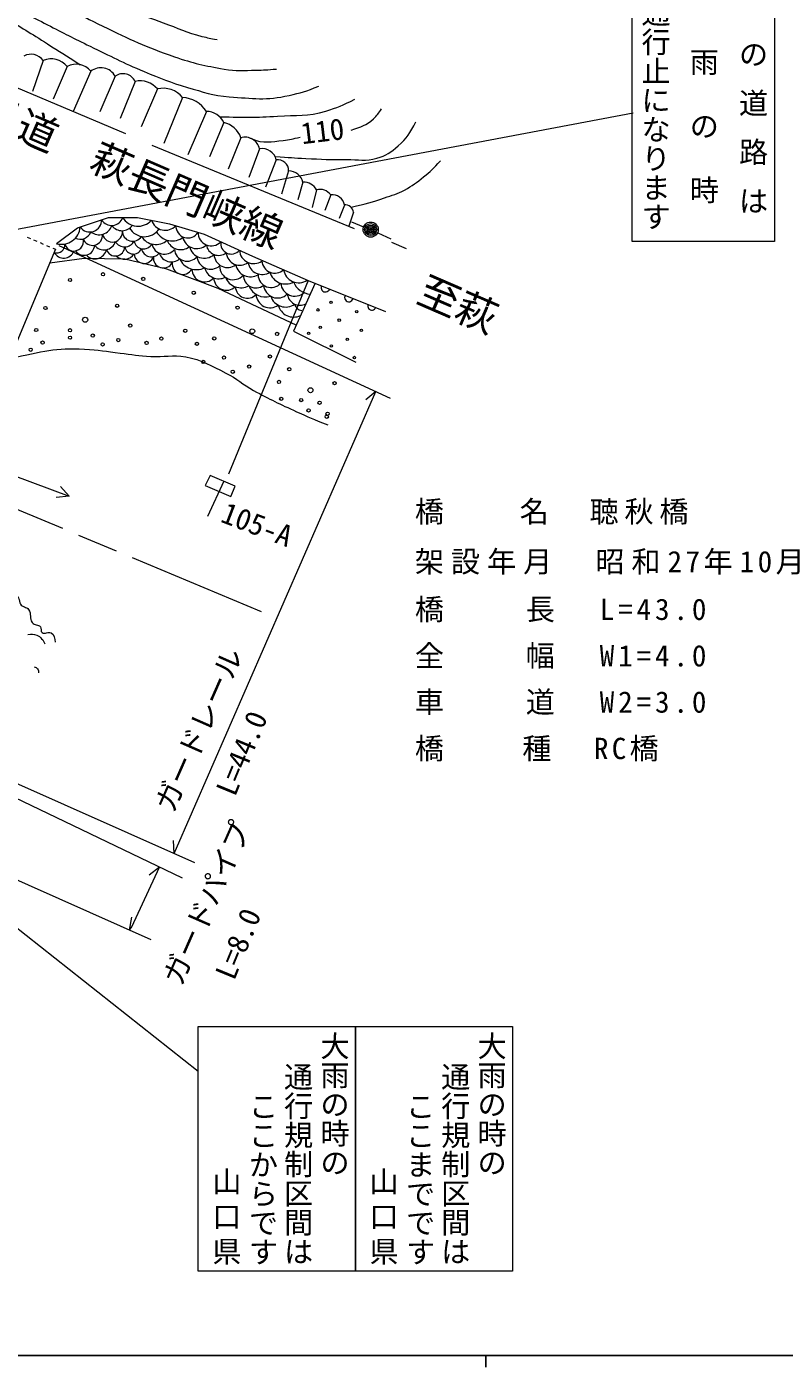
# Model space of a CAD drawing. Units: millimetres, scale not verified. Extents: x 40000 to 680000, y 20000 to 380000.
# Drawn here: x 228585 to 293641, y 204000 to 319064 of the extents above; entities that cross this region are included whole.
import ezdxf
from ezdxf.enums import TextEntityAlignment as Align

# ---------------------------------------------------------------- set-up
doc = ezdxf.new("R2010")
doc.units = ezdxf.units.MM
doc.header["$LTSCALE"] = 1000
doc.header["$PDMODE"] = 32
doc.header["$PDSIZE"] = 500
doc.linetypes.add('CHAIN', pattern=[18.5, 12, -1.5, 3.5, -1.5])
for name, color, linetype, lineweight in [('M-BGD', 7, 'Continuous', 13), ('M-BMK', 2, 'CHAIN', 13), ('M-STR-HTXT', 7, 'Continuous', 13), ('M-STR-STR1', 1, 'Continuous', 13), ('M-STR-STRC', 7, 'Continuous', 13), ('M-TTL-BAND', 7, 'Continuous', 25)]:
    doc.layers.add(name, color=color, linetype=linetype, lineweight=lineweight)
doc.styles.add('@ＭＳ ゴシック', font='')
doc.styles.add('ＭＳ ゴシック', font='')
doc.styles.get('@ＭＳ ゴシック').set_extended_font_data('@MS Gothic')
doc.styles.get('ＭＳ ゴシック').set_extended_font_data('MS Gothic')

msp = doc.modelspace()

# ---------------------------------------------------------------- linework, layer by layer
at = {"layer": 'M-BGD'}
for p, q in [((229990, 316171), (229082, 313511)), ((232057, 315644), (230853, 312852)), ((234079, 315251), (232567, 311803)), ((236173, 314824), (234846, 311778)), ((237896, 314381), (236617, 311204)), ((239803, 313728), (238421, 310478)), ((241958, 312991), (240343, 309037)), ((244008, 311806), (242408, 308076)), ((245504, 310847), (244288, 307889)), ((246968, 309537), (245870, 306853)), ((239334, 308890), (256707, 301749)), ((248586, 308584), (247660, 306127)), ((250008, 307635), (249082, 305308)), ((251075, 306696), (250448, 304686)), ((252305, 305716), (251872, 304197)), ((253471, 305067), (253096, 303556)), ((254690, 304627), (254198, 303283)), ((255860, 303767), (255413, 302595)), ((256646, 303138), (256237, 301942)), ((257528, 301878), (256503, 302299)), ((258736, 301385), (259855, 300864)), ((259909, 300564), (261174, 300020)), ((252743, 297292), (259407, 294626)), ((227388, 280568), (232233, 278772)), ((232233, 278772), (231122, 278651)), ((232233, 278772), (231470, 279588))]:
    msp.add_line(p, q, dxfattribs=at)
for points in [[(211195, 321269), (223011, 315821), (237056, 309915)], [(231146, 300448), (232936, 301804), (235592, 302699), (238097, 302689), (240838, 302162), (243823, 301267), (247967, 299365), (252743, 297292)], [(251718, 293448), (245014, 296602), (240625, 298269), (237006, 299109), (233505, 299187), (230554, 298773)], [(253356, 297047), (251482, 292929), (256846, 290287)]]:
    msp.add_lwpolyline(points, dxfattribs=at)
for centre, radius in [((258124, 301655), 650), ((258124, 301655), 520), ((258124, 301655), 390), ((258124, 301655), 260), ((258124, 301655), 130), ((258124, 301655), 20), ((232298, 297326), 140), ((235132, 297822), 140), ((238590, 297422), 140), ((242929, 296237), 140), ((230184, 294924), 140), ((236348, 295116), 140), ((246692, 294956), 140), ((253590, 294766), 102), ((254720, 295416), 102), ((256924, 294606), 102), ((233598, 293922), 217), ((237469, 293419), 140), ((255417, 293881), 102), ((229400, 293035), 140), ((232298, 293019), 140), ((232298, 292378), 140), ((234251, 292555), 140), ((236445, 292170), 140), ((240143, 292298), 140), ((242193, 292971), 140), ((244690, 292314), 140), ((247951, 292931), 207), ((250086, 292699), 140), ((252789, 292750), 102), ((253797, 293259), 102), ((256105, 292223), 102), ((257320, 293005), 102), ((228919, 291338), 140), ((229944, 291962), 140), ((235100, 291802), 140), ((238878, 291930), 140), ((243201, 291850), 140), ((254749, 291664), 102), ((243746, 290297), 140), ((245523, 290665), 140), ((247685, 289897), 140), ((249462, 290761), 140), ((256727, 290675), 102), ((246276, 289448), 140), ((251127, 289672), 140), ((250246, 288584), 140), ((252950, 287870), 215), ((255018, 288472), 140), ((250438, 287127), 140), ((252152, 287015), 140), ((253737, 286790), 140), ((252792, 286134), 140), ((254345, 285590), 140), ((254419, 285849), 140)]:
    msp.add_circle(centre, radius, dxfattribs=at)
for centre, radius, start, end in [((228950, 315435), 1274, 35.27151, 119.18601), ((230682, 314567), 1747, 38.09621, 113.32586), ((232833, 314240), 1605, 39.05632, 118.9282), ((234943, 314140), 1408, 29.09921, 127.87313), ((236845, 313863), 1172, 26.22105, 124.92753), ((238316, 312497), 1931, 39.62461, 102.55929), ((240295, 311647), 2139, 38.95, 103.29865), ((241845, 310430), 2563, 32.44521, 87.46647), ((243988, 310127), 1679, 25.4109, 89.29041), ((245077, 308896), 1998, 18.73471, 77.64396), ((247324, 308291), 1296, 13.08839, 105.91194), ((248817, 307390), 1217, 11.64667, 100.91261), ((250134, 306703), 941, 359.60706, 97.66267), ((251065, 305423), 1274, 13.29834, 89.57114), ((252407, 304526), 1194, 26.9503, 94.93778), ((253775, 304000), 1110, 34.44416, 105.86047), ((254852, 303622), 1019, 8.20857, 99.13169), ((255955, 303081), 693, 4.74733, 97.87509), ((235879, 303003), 998, 209.98387, 341.95879), ((238142, 303474), 1528, 210.70196, 318.44045), ((231561, 302007), 1614, 255.0957, 355.58581), ((234001, 302464), 1014, 214.98145, 2.25378), ((234799, 302370), 1157, 232.33108, 341.61836), ((235933, 301449), 864, 193.27167, 7.53302), ((236766, 302637), 1074, 215.98866, 325.43838), ((237680, 301542), 890, 178.6916, 328.03336), ((238696, 302538), 1490, 210.60188, 326.71665), ((240475, 302853), 1252, 198.26166, 316.86641), ((241070, 302200), 1522, 208.67415, 308.96285), ((242419, 301971), 1031, 178.56197, 328.07271), ((231163, 300334), 682, 250.79419, 7.07037), ((232631, 300639), 821, 195.5956, 15.99014), ((233152, 301847), 1019, 246.5667, 337.29816), ((233508, 300355), 905, 215.52078, 357.77747), ((234232, 301165), 864, 200.33954, 5.6687), ((235227, 300938), 1022, 217.19202, 342.29814), ((236990, 301082), 911, 209.96268, 332.40897), ((238607, 300822), 826, 191.28581, 330.72459), ((239673, 301827), 1451, 211.40507, 311.57375), ((240406, 300645), 1102, 191.89722, 321.47765), ((241799, 301172), 1240, 200.30892, 307.92399), ((243185, 301261), 1236, 193.07663, 311.92065), ((244428, 301396), 1134, 178.50419, 316.32638), ((245065, 300510), 1068, 189.10725, 307.84215), ((246155, 300474), 917, 171.32527, 319.35588), ((231754, 300136), 930, 208.71083, 339.95539), ((234442, 300160), 1013, 222.90896, 347.22842), ((236192, 300192), 803, 198.60217, 358.48208), ((236972, 300126), 1016, 226.17977, 326.23707), ((237740, 300317), 760, 191.08226, 336.48501), ((238657, 299588), 841, 181.80449, 342.65669), ((239289, 300192), 872, 191.78767, 320.42818), ((240317, 299225), 864, 172.5629, 332.46312), ((240997, 299969), 1088, 197.78539, 311.29202), ((242356, 300034), 1091, 183.96817, 321.42714), ((243823, 300497), 1297, 193.50917, 310.95213), ((244375, 299422), 1168, 183.33061, 310.98364), ((245824, 299546), 1152, 181.40597, 308.22567), ((246878, 299750), 1160, 184.08061, 307.83661), ((248073, 299959), 1225, 183.81023, 304.8668), ((241985, 298716), 909, 173.06335, 330.10953), ((243152, 299788), 1571, 203.89584, 296.31679), ((243850, 298248), 1078, 179.18092, 317.094), ((245085, 298716), 1281, 195.19787, 295.87562), ((246309, 298524), 1169, 179.1804, 318.6448), ((247795, 298878), 1280, 190.68422, 300.99004), ((248794, 299023), 1220, 188.93029, 303.34841), ((249898, 299047), 1129, 184.71657, 311.55957), ((251927, 298382), 1292, 188.05226, 305.03328), ((245737, 297543), 1097, 181.4786, 313.5861), ((246978, 298102), 1439, 202.0247, 298.32742), ((248267, 297730), 1081, 178.86773, 308.04713), ((249571, 297796), 1117, 180.80591, 317.80691), ((250120, 296973), 1191, 184.53, 314.85053), ((250807, 298378), 1393, 195.58014, 299.5247), ((251602, 297153), 1208, 185.0593, 311.25411), ((253008, 297748), 1623, 201.04141, 267.52189), ((247531, 296805), 1039, 183.13687, 316.37242), ((249071, 297376), 1510, 200.95491, 287.78327), ((249473, 296137), 1192, 182.36747, 305.99144), ((250817, 296364), 1354, 198.34218, 305.23686), ((252053, 296261), 1101, 186.89427, 296.90381), ((254238, 296674), 377, 155.30232, 341.08755), ((256253, 295828), 368, 149.48374, 346.90613), ((251508, 295528), 1381, 194.92306, 295.22719), ((252273, 295392), 688, 191.19711, 264.2353), ((258221, 295095), 348, 157.26552, 339.12435)]:
    msp.add_arc(centre, radius, start, end, dxfattribs=at)
for points, knots in [([(209668, 333087), (212594, 332364), (213567, 332163), (215911, 331151), (217824, 330325), (218841, 329732), (220634, 328669), (222490, 327569), (223460, 326837), (225213, 325579), (226956, 324328), (227779, 323416), (229568, 322233), (231638, 320864), (232878, 320214), (235108, 319127), (237459, 317980), (238793, 317348), (241265, 316494), (242891, 315933), (243843, 315718), (245540, 315438), (246589, 315264), (247198, 315317), (248262, 315341), (248957, 315358), (249198, 315368), (250039, 315438)], [0, 0, 0, 0, 1, 1, 1, 2, 2, 2, 3, 3, 3, 4, 4, 4, 5, 5, 5, 6, 6, 6, 7, 7, 7, 8, 8, 8, 9, 9, 9, 9]), ([(209015, 331575), (211311, 330861), (211972, 330671), (213809, 329936), (215288, 329345), (216150, 329067), (217539, 328288), (218332, 327844), (218724, 327506), (219451, 326962), (220369, 326275), (220843, 325839), (221740, 325125), (223660, 323596), (224598, 322544), (226670, 321228), (228049, 320351), (228903, 319998), (230352, 319242), (231773, 318501), (232576, 318099), (234019, 317401), (235822, 316528), (236812, 315990), (238662, 315223), (240090, 314632), (240893, 314295), (242377, 313862), (243761, 313459), (244542, 313170), (245979, 313062), (247982, 312911), (249161, 312727), (251119, 313174), (252135, 313406), (252560, 313515), (253665, 313975)], [0, 0, 0, 0, 1, 1, 1, 2, 2, 2, 3, 3, 3, 4, 4, 4, 5, 5, 5, 6, 6, 6, 7, 7, 7, 8, 8, 8, 9, 9, 9, 10, 10, 10, 11, 11, 11, 12, 12, 12, 12]), ([(208448, 329701), (210332, 329068), (210906, 328856), (212419, 328164), (214244, 327328), (215167, 326660), (216902, 325650), (218730, 324586), (219723, 323938), (221545, 322864), (223520, 321700), (224656, 321099), (226621, 319918), (228096, 319031), (228911, 318514), (230367, 317596), (231469, 316902), (231817, 316681), (233180, 315807)], [0, 0, 0, 0, 1, 1, 1, 2, 2, 2, 3, 3, 3, 4, 4, 4, 5, 5, 5, 6, 6, 6, 6]), ([(229787, 324860), (230524, 324128), (230792, 323912), (231492, 323372), (232739, 322409), (233569, 322043), (234995, 321375), (236995, 320439), (238222, 320168), (240298, 319416), (241596, 318946), (242287, 318554), (243632, 318239), (244136, 318120), (244320, 318071), (244932, 317975)], [0, 0, 0, 0, 1, 1, 1, 2, 2, 2, 3, 3, 3, 4, 4, 4, 5, 5, 5, 5]), ([(245144, 311344), (247504, 311298), (248184, 311272), (250126, 311397), (251752, 311501), (252715, 311357), (254273, 311829), (255277, 312133), (255690, 312296), (256755, 312854)], [0, 0, 0, 0, 1, 1, 1, 2, 2, 2, 3, 3, 3, 3]), ([(256451, 310180), (257326, 310505), (257752, 310591), (258356, 311173), (258667, 311471), (258803, 311617), (259061, 312021)], [0, 0, 0, 0, 1, 1, 1, 2, 2, 2, 2]), ([(249902, 307938), (251173, 307838), (251511, 307815), (252544, 307762), (253912, 307692), (254681, 307655), (256051, 307666), (257071, 307675), (257679, 307498), (258660, 307778), (259453, 308004), (259855, 308305), (260486, 308835), (261257, 309482), (261471, 309939), (262007, 310916)], [0, 0, 0, 0, 1, 1, 1, 2, 2, 2, 3, 3, 3, 4, 4, 4, 5, 5, 5, 5]), ([(247757, 309512), (247830, 309470), (247864, 309463), (247934, 309435), (248902, 309042), (249570, 309187), (250607, 309315), (251182, 309387), (251415, 309423), (252064, 309603)], [0, 0, 0, 0, 1, 1, 1, 2, 2, 2, 3, 3, 3, 3]), ([(256435, 303581), (257798, 303913), (258201, 303992), (259295, 304376), (259984, 304618), (260397, 304703), (261037, 305054), (261714, 305425), (262065, 305690), (262666, 306175), (263276, 306666), (263479, 306878), (264126, 307550)], [0, 0, 0, 0, 1, 1, 1, 2, 2, 2, 3, 3, 3, 4, 4, 4, 4]), ([(227134, 290609), (230012, 291190), (231030, 291537), (233553, 291404), (234748, 291341), (235407, 291186), (236595, 291052), (237627, 290935), (238201, 290827), (239237, 290764), (240405, 290693), (241082, 290950), (242231, 290732), (243663, 290460), (244384, 289982), (245693, 289343), (246676, 288862), (247106, 288380), (248066, 287854), (249479, 287081), (250291, 286684), (251759, 286023), (252794, 285556), (253143, 285406), (254433, 284886)], [0, 0, 0, 0, 1, 1, 1, 2, 2, 2, 3, 3, 3, 4, 4, 4, 5, 5, 5, 6, 6, 6, 7, 7, 7, 8, 8, 8, 8]), ([(225210, 270727), (225537, 270816), (225709, 270868), (226020, 270803), (226306, 270742), (226399, 270507), (226688, 270464), (226912, 270430), (227041, 270585), (227263, 270539), (227572, 270475), (227695, 270274), (227884, 270021), (228013, 269850), (227907, 269665), (228035, 269494), (228232, 269231), (228547, 269301), (228741, 269036), (229007, 268671), (228773, 268276), (229053, 267923), (229244, 267681), (229554, 267793), (229750, 267555), (229880, 267398), (229733, 267171), (229901, 267056), (230150, 266885), (230413, 267190), (230673, 267037), (230966, 266866), (230992, 266557), (231031, 266246)], [0, 0, 0, 0, 1, 1, 1, 2, 2, 2, 3, 3, 3, 4, 4, 4, 5, 5, 5, 6, 6, 6, 7, 7, 7, 8, 8, 8, 9, 9, 9, 10, 10, 10, 11, 11, 11, 11]), ([(228682, 266899), (228996, 266928), (229166, 266964), (229435, 266843), (229622, 266759), (229723, 266689), (229862, 266539), (230002, 266387), (230042, 266294), (230133, 266084)], [0, 0, 0, 0, 1, 1, 1, 2, 2, 2, 3, 3, 3, 3]), ([(229224, 264127), (229351, 264086), (229440, 264057), (229516, 263948), (229593, 263837), (229589, 263743), (229582, 263609)], [0, 0, 0, 0, 1, 1, 1, 2, 2, 2, 2])]:
    msp.add_open_spline(points, degree=3, knots=knots, dxfattribs=at)
msp.add_point((258124, 301655), dxfattribs=at)
at = {"layer": 'M-BMK'}
msp.add_lwpolyline([(189915, 293097), (220575, 280643), (249057, 268733)], dxfattribs=at)
at = {"layer": 'M-STR-HTXT'}
for p, q in [((231338, 300303), (259801, 287191)), ((241240, 248098), (258563, 287761)), ((258563, 287761), (257705, 287044)), ((214336, 260071), (243003, 247313)), ((214376, 259216), (241930, 246000)), ((216446, 250870), (239230, 240704)), ((241240, 248098), (241182, 249214)), ((239980, 246936), (239107, 246237)), ((237402, 241520), (237610, 242618))]:
    msp.add_line(p, q, dxfattribs=at)
msp.add_lwpolyline([(237402, 241520), (237607, 241789), (239980, 246936)], dxfattribs=at)
at = {"layer": 'M-STR-STR1'}
for p, q in [((228616, 301008), (228892, 300891)), ((229168, 300773), (229444, 300655)), ((229720, 300537), (229996, 300419)), ((231055, 299967), (214336, 260071)), ((230272, 300301), (230548, 300184)), ((230824, 300066), (231055, 299967))]:
    msp.add_line(p, q, dxfattribs=at)
at = {"layer": 'M-STR-STRC'}
for p, q in [((227431, 301623), (280664, 311688)), ((252743, 297292), (245909, 280672)), ((245500, 280047), (244116, 277037)), ((243311, 229370), (215733, 251138)), ((243311, 233236), (256806, 233236)), ((243311, 212236), (243311, 233236)), ((256806, 233236), (256806, 212236)), ((256806, 233236), (270301, 233236)), ((256806, 212236), (256806, 233236)), ((270301, 233236), (270301, 212236)), ((256806, 212236), (243311, 212236)), ((270301, 212236), (256806, 212236))]:
    msp.add_line(p, q, dxfattribs=at)
for points in [[(280571, 321974), (292816, 321974), (292816, 300645), (280571, 300645)], [(244324, 280544), (243908, 279695), (246102, 278750), (246486, 279631)]]:
    msp.add_lwpolyline(points, close=True, dxfattribs=at)
at = {"layer": 'M-TTL-BAND'}
for p, q in [((40000, 205000), (579000, 205000)), ((268000, 205000), (268000, 204000))]:
    msp.add_line(p, q, dxfattribs=at)

# ---------------------------------------------------------------- texts
at = {"layer": 'M-BGD', "style": 'ＭＳ ゴシック'}
for s, p in [('一般県道\u3000萩長門峡線', (234310, 308047)), ('至萩', (265635, 295251))]:
    msp.add_text(s, height=2566, rotation=336.591, dxfattribs=at).set_placement(p, align=Align.MIDDLE_CENTER)
msp.add_text('110', height=1833, rotation=6.935, dxfattribs=at).set_placement((254153, 308660), align=Align.BOTTOM_CENTER)
at = {"layer": 'M-STR-HTXT', "style": 'ＭＳ ゴシック'}
for s, rotation, p in [('ガードレール', 66.226, (241676, 251271)), ('L=44.0', 67.658, (246977, 252688)), ('ガードパイプ', 66.226, (242357, 236413)), ('L=8.0', 67.658, (246903, 236905))]:
    msp.add_text(s, height=1833, rotation=rotation, dxfattribs=at).set_placement(p, align=Align.BOTTOM_LEFT)
at = {"layer": 'M-STR-HTXT', "char_height": 1833, "attachment_point": 7, "style": 'ＭＳ ゴシック'}
for s, insert in [('\\T1.2;橋\u3000\u3000名\u3000聴秋橋', (261918, 276331)), ('\\T1.24;架設年月\u3000昭和27年10月', (261918, 272035)), ('\\T1.27;橋\u3000\u3000長\u3000L=43.0', (261918, 267937)), ('\\T1.27;全\u3000\u3000幅\u3000W1=4.0', (261918, 263957)), ('\\T1.27;車\u3000\u3000道\u3000W2=3.0', (261918, 259977)), ('\\T1.23;橋\u3000\u3000種\u3000RC橋', (261918, 255997))]:
    msp.add_mtext(s, dxfattribs=dict(at, insert=insert))
at = {"layer": 'M-STR-STRC'}
for s, rotation, style, p in [('通行止になります', 270, '@ＭＳ ゴシック', (282600, 311529)), ('105-A', 339.097, 'ＭＳ ゴシック', (248370, 276344))]:
    msp.add_text(s, height=1833, rotation=rotation, dxfattribs=dict(at, style=style)).set_placement(p, align=Align.MIDDLE_CENTER)
at = {"layer": 'M-STR-STRC', "style": '@ＭＳ ゴシック'}
for s, p in [('大雨の時の', (253557, 232834)), ('大雨の時の', (267052, 232834)), ('通行規制区間は', (250432, 230192)), ('通行規制区間は', (263927, 230192)), ('ここからです', (247415, 227658)), ('ここまでです', (260909, 227658))]:
    msp.add_text(s, height=1833, rotation=270, dxfattribs=at).set_placement(p, align=Align.BOTTOM_LEFT)
at = {"layer": 'M-STR-STRC', "char_height": 1833, "rotation": 270, "style": '@ＭＳ ゴシック'}
for s, insert, attachment_point in [('\\T2.2;大雨の時', (286650, 311814), 5), ('\\T1.68;この道路は', (290869, 311686), 5), ('\\T1.2;山口県', (244644, 221212), 7), ('\\T1.2;山口県', (258138, 221212), 7)]:
    msp.add_mtext(s, dxfattribs=dict(at, insert=insert, attachment_point=attachment_point))

doc.saveas('drawing.dxf')
